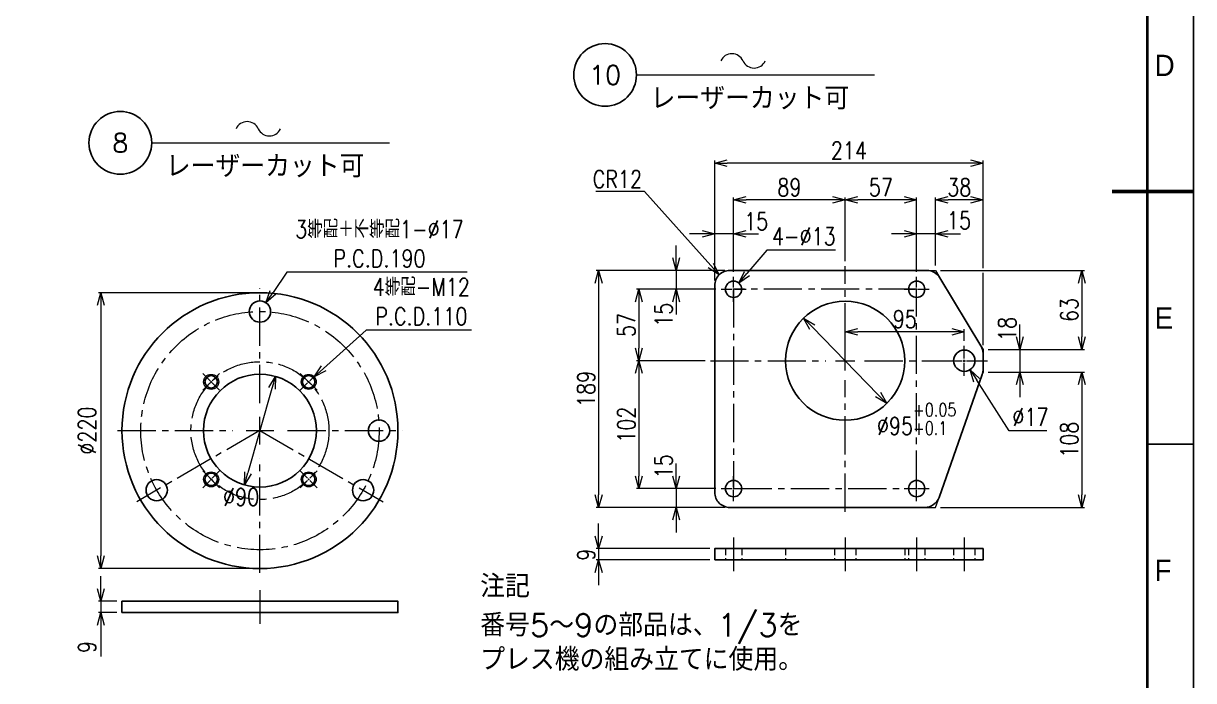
# Model space of a CAD drawing. Header units: millimetres. Extents: x -184 to 4931, y -34 to 1655.
# Drawn here: x 3998 to 4931, y 415 to 940 of the extents above; entities that cross this region are included whole.
import ezdxf
from ezdxf import colors
from ezdxf.entities.mleader import LeaderData, LeaderLine
from ezdxf.enums import TextEntityAlignment as Align
from ezdxf.math import Vec2, Vec3

# ---------------------------------------------------------------- set-up
doc = ezdxf.new("R2010")
doc.units = ezdxf.units.MM
doc.header["$LTSCALE"] = 1.6
doc.header["$PDMODE"] = 99
doc.header["$PDSIZE"] = 1
doc.linetypes.add('CENTER2', pattern=[28.575, 19.05, -3.175, 3.175, -3.175])
doc.linetypes.add('HIDDEN2', pattern=[4.7625, 3.175, -1.5875])
for name, color, linetype, lineweight in [('02_細線', 5, 'Continuous', 13), ('03_かくれ線', 6, 'HIDDEN2', 13), ('04_中心線', 1, 'CENTER2', 9), ('07_寸法線', 3, 'Continuous', 9), ('99_図枠', 7, 'Continuous', 40)]:
    doc.layers.add(name, color=color, linetype=linetype, lineweight=lineweight)
doc.layers.add('10_補助線', color=8, linetype='Continuous', lineweight=13, plot=False)
doc.styles.add('KSS_TXT', font='txt.shx', dxfattribs={"bigfont": 'extfont2.shx'})
doc.styles.get("Standard").update_dxf_attribs({"font": 'txt.shx', "bigfont": 'extfont2.shx'})
doc.styles.add('寸法用', font='simplex.shx', dxfattribs={"width": 0.8, "bigfont": '@extfont2.shx'})
doc.styles.add('表題用', font='MS PGothic.ttf')
doc.dimstyles.new('機械製図用', dxfattribs={"dimtxt": 3.5, "dimasz": 3.5, "dimexe": 2, "dimexo": 0, "dimgap": 1.2, "dimtad": 1, "dimdsep": 46, "dimtxsty": '寸法用', "dimblk": 'OPEN30', "dimcen": 0, "dimclrd": 256, "dimclre": 256, "dimclrt": 7, "dimazin": 2, "dimtm": 1e-09, "dimtfac": 0.75, "dimtmove": 0, "dimatfit": 3, "dimldrblk": 'OPEN30', "dimfxl": 1, "dimlwd": -1, "dimlwe": -1, "dimarcsym": 0})
doc.dimstyles.new('機械製図用$3', dxfattribs={"dimtxt": 3.5, "dimasz": 3.5, "dimexe": 2, "dimexo": 0, "dimgap": 1.2, "dimtad": 1, "dimtih": 1, "dimtoh": 1, "dimdsep": 46, "dimtxsty": '寸法用', "dimblk": 'OPEN30', "dimcen": 0, "dimsd1": 1, "dimclrd": 256, "dimclre": 256, "dimclrt": 7, "dimazin": 2, "dimtm": 1e-09, "dimtfac": 0.75, "dimtofl": 0, "dimtmove": 0, "dimatfit": 3, "dimldrblk": 'OPEN30', "dimfxl": 1, "dimlwd": -1, "dimlwe": -1, "dimarcsym": 0})

# ---------------------------------------------------------------- blocks, each defined once
blk = doc.blocks.new('*U207')
at = {"layer": '04_中心線', "color": 0, "linetype": 'CENTER2', "transparency": 16777216}
for p, q in [((0, 22), (0, 113.5)), ((-113.5, 0), (-22, 0)), ((22, 0), (113.5, 0)), ((0, -113.5), (0, -22))]:
    blk.add_line(p, q, dxfattribs=at)
at = {"layer": '04_中心線', "color": 0, "linetype": 'Continuous', "transparency": 16777216}
for p, q in [((0, -11), (0, 11)), ((-11, 0), (11, 0))]:
    blk.add_line(p, q, dxfattribs=at)
blk = doc.blocks.new('*U208')
at = {"layer": '04_中心線', "color": 0, "linetype": 'CENTER2', "transparency": 16777216}
for p, q in [((0, 1.2), (0, 9.5)), ((-9.5, 0), (-1.2, 0)), ((1.2, 0), (9.5, 0)), ((0, -9.5), (0, -1.2))]:
    blk.add_line(p, q, dxfattribs=at)
at = {"layer": '04_中心線', "color": 0, "linetype": 'Continuous', "transparency": 16777216}
for p, q in [((-0.6, 0), (0.6, 0)), ((0, -0.6), (0, 0.6))]:
    blk.add_line(p, q, dxfattribs=at)
blk = doc.blocks.new('*U209')
at = {"layer": '04_中心線', "color": 0, "linetype": 'CENTER2', "transparency": 16777216}
for p, q in [((0, 1.2), (0, 9.5)), ((-9.5, 0), (-1.2, 0)), ((1.2, 0), (9.5, 0)), ((0, -9.5), (0, -1.2))]:
    blk.add_line(p, q, dxfattribs=at)
at = {"layer": '04_中心線', "color": 0, "linetype": 'Continuous', "transparency": 16777216}
for p, q in [((-0.6, 0), (0.6, 0)), ((0, -0.6), (0, 0.6))]:
    blk.add_line(p, q, dxfattribs=at)
blk = doc.blocks.new('*U210')
at = {"layer": '04_中心線', "color": 0, "linetype": 'CENTER2', "transparency": 16777216}
for p, q in [((0, 1.2), (0, 9.5)), ((-9.5, 0), (-1.2, 0)), ((1.2, 0), (9.5, 0)), ((0, -9.5), (0, -1.2))]:
    blk.add_line(p, q, dxfattribs=at)
at = {"layer": '04_中心線', "color": 0, "linetype": 'Continuous', "transparency": 16777216}
for p, q in [((-0.6, 0), (0.6, 0)), ((0, -0.6), (0, 0.6))]:
    blk.add_line(p, q, dxfattribs=at)
blk = doc.blocks.new('*U211')
at = {"layer": '04_中心線', "color": 0, "linetype": 'CENTER2', "transparency": 16777216}
for p, q in [((0, 1.2), (0, 9.5)), ((-9.5, 0), (-1.2, 0)), ((1.2, 0), (9.5, 0)), ((0, -9.5), (0, -1.2))]:
    blk.add_line(p, q, dxfattribs=at)
at = {"layer": '04_中心線', "color": 0, "linetype": 'Continuous', "transparency": 16777216}
for p, q in [((-0.6, 0), (0.6, 0)), ((0, -0.6), (0, 0.6))]:
    blk.add_line(p, q, dxfattribs=at)
blk = doc.blocks.new('*U217')
at = {"layer": '04_中心線', "color": 0, "linetype": 'CENTER2', "transparency": 16777216}
for p, q in [((0, 15.52), (0, 75.5)), ((-107.5, 0), (-15.52, 0)), ((15.52, 0), (113.5, 0)), ((0, -120.5), (0, -15.52))]:
    blk.add_line(p, q, dxfattribs=at)
at = {"layer": '04_中心線', "color": 0, "linetype": 'Continuous', "transparency": 16777216}
for p, q in [((-7.76, 0), (7.76, 0)), ((0, -7.76), (0, 7.76))]:
    blk.add_line(p, q, dxfattribs=at)
blk = doc.blocks.new('*U212')
at = {"layer": '04_中心線', "color": 0, "linetype": 'CENTER2', "transparency": 16777216}
for p, q in [((0, 1.3), (0, 10)), ((-10, 0), (-1.3, 0)), ((1.3, 0), (10, 0)), ((0, -10), (0, -1.3))]:
    blk.add_line(p, q, dxfattribs=at)
at = {"layer": '04_中心線', "color": 0, "linetype": 'Continuous', "transparency": 16777216}
for p, q in [((-0.65, 0), (0.65, 0)), ((0, -0.65), (0, 0.65))]:
    blk.add_line(p, q, dxfattribs=at)
blk = doc.blocks.new('*U213')
at = {"layer": '04_中心線', "color": 0, "linetype": 'CENTER2', "transparency": 16777216}
for p, q in [((0, 1.3), (0, 10)), ((-10, 0), (-1.3, 0)), ((1.3, 0), (10, 0)), ((0, -10), (0, -1.3))]:
    blk.add_line(p, q, dxfattribs=at)
at = {"layer": '04_中心線', "color": 0, "linetype": 'Continuous', "transparency": 16777216}
for p, q in [((-0.65, 0), (0.65, 0)), ((0, -0.65), (0, 0.65))]:
    blk.add_line(p, q, dxfattribs=at)
blk = doc.blocks.new('*U214')
at = {"layer": '04_中心線', "color": 0, "linetype": 'CENTER2', "transparency": 16777216}
for p, q in [((0, 1.3), (0, 10)), ((-10, 0), (-1.3, 0)), ((1.3, 0), (10, 0)), ((0, -10), (0, -1.3))]:
    blk.add_line(p, q, dxfattribs=at)
at = {"layer": '04_中心線', "color": 0, "linetype": 'Continuous', "transparency": 16777216}
for p, q in [((-0.65, 0), (0.65, 0)), ((0, -0.65), (0, 0.65))]:
    blk.add_line(p, q, dxfattribs=at)
blk = doc.blocks.new('*U215')
at = {"layer": '04_中心線', "color": 0, "linetype": 'CENTER2', "transparency": 16777216}
for p, q in [((0, 1.3), (0, 10)), ((-10, 0), (-1.3, 0)), ((1.3, 0), (10, 0)), ((0, -10), (0, -1.3))]:
    blk.add_line(p, q, dxfattribs=at)
at = {"layer": '04_中心線', "color": 0, "linetype": 'Continuous', "transparency": 16777216}
for p, q in [((-0.65, 0), (0.65, 0)), ((0, -0.65), (0, 0.65))]:
    blk.add_line(p, q, dxfattribs=at)
blk = doc.blocks.new('*U216')
at = {"layer": '04_中心線', "color": 0, "linetype": 'CENTER2', "transparency": 16777216}
for p, q in [((0, 1.7), (0, 12)), ((-12, 0), (-1.7, 0)), ((1.7, 0), (12, 0)), ((0, -12), (0, -1.7))]:
    blk.add_line(p, q, dxfattribs=at)
at = {"layer": '04_中心線', "color": 0, "linetype": 'Continuous', "transparency": 16777216}
for p, q in [((-0.85, 0), (0.85, 0)), ((0, -0.85), (0, 0.85))]:
    blk.add_line(p, q, dxfattribs=at)
blk = doc.blocks.new('_Open30')
at = {"color": 0, "linetype": 'ByBlock', "lineweight": -2}
for p, q in [((-1, 0.268), (0, 0)), ((0, 0), (-1, -0.268)), ((0, 0), (-1, 0))]:
    blk.add_line(p, q, dxfattribs=at)
blk = doc.blocks.new('*D223')
at = {"layer": '07_寸法線', "transparency": 16777216}
for p, q in [((4652.86, 750.1), (4652.86, 800.88)), ((4699.86, 798.88), (4662.86, 798.88)), ((4709.86, 741.6), (4709.86, 800.88))]:
    blk.add_line(p, q, dxfattribs=at)
at = {"layer": 'Defpoints', "color": 0, "transparency": 16777216}
for p in [(4652.86, 798.88), (4652.86, 746.1), (4709.86, 737.6)]:
    blk.add_point(p, dxfattribs=at)
at = {"layer": '07_寸法線', "transparency": 16777216, "xscale": 10, "yscale": 10, "zscale": 10, "rotation": 180}
blk.add_blockref('_Open30', (4652.86, 798.88), dxfattribs=at)
at = {"layer": '07_寸法線', "transparency": 16777216, "xscale": 10, "yscale": 10, "zscale": 10}
blk.add_blockref('_Open30', (4709.86, 798.88), dxfattribs=at)
at = {"layer": '07_寸法線', "color": 7, "transparency": 16777216, "insert": (4681.36, 808.88), "char_height": 14, "attachment_point": 5, "style": '寸法用'}
blk.add_mtext('57', dxfattribs=at)
blk = doc.blocks.new('*D224')
at = {"layer": '07_寸法線', "transparency": 16777216}
for p, q in [((4563.86, 741.6), (4563.86, 800.88)), ((4642.86, 798.88), (4573.86, 798.88)), ((4652.86, 750.1), (4652.86, 800.88))]:
    blk.add_line(p, q, dxfattribs=at)
at = {"layer": 'Defpoints', "color": 0, "transparency": 16777216}
for p in [(4563.86, 798.88), (4563.86, 737.6), (4652.86, 746.1)]:
    blk.add_point(p, dxfattribs=at)
at = {"layer": '07_寸法線', "transparency": 16777216, "xscale": 10, "yscale": 10, "zscale": 10, "rotation": 180}
blk.add_blockref('_Open30', (4563.86, 798.88), dxfattribs=at)
at = {"layer": '07_寸法線', "transparency": 16777216, "xscale": 10, "yscale": 10, "zscale": 10}
blk.add_blockref('_Open30', (4652.86, 798.88), dxfattribs=at)
at = {"layer": '07_寸法線', "color": 7, "transparency": 16777216, "insert": (4608.36, 808.88), "char_height": 14, "attachment_point": 5, "style": '寸法用'}
blk.add_mtext('89', dxfattribs=at)
blk = doc.blocks.new('*D225')
at = {"layer": '07_寸法線', "transparency": 16777216}
for p, q in [((4549.86, 727.6), (4486.43, 727.6)), ((4488.43, 717.6), (4488.43, 680.6)), ((4541.36, 670.6), (4486.43, 670.6))]:
    blk.add_line(p, q, dxfattribs=at)
at = {"layer": 'Defpoints', "color": 0, "transparency": 16777216}
for p in [(4553.86, 727.6), (4488.43, 670.6), (4545.36, 670.6)]:
    blk.add_point(p, dxfattribs=at)
at = {"layer": '07_寸法線', "transparency": 16777216, "xscale": 10, "yscale": 10, "zscale": 10}
for p, rotation in [((4488.43, 727.6), 90), ((4488.43, 670.6), 270)]:
    blk.add_blockref('_Open30', p, dxfattribs=dict(at, rotation=rotation))
at = {"layer": '07_寸法線', "color": 7, "transparency": 16777216, "insert": (4478.43, 699.1), "char_height": 14, "attachment_point": 5, "rotation": 90, "style": '寸法用'}
blk.add_mtext('57', dxfattribs=at)
blk = doc.blocks.new('*D226')
at = {"layer": '07_寸法線', "transparency": 16777216}
for p, q in [((4541.36, 670.6), (4486.43, 670.6)), ((4488.43, 660.6), (4488.43, 578.6)), ((4549.86, 568.6), (4486.43, 568.6))]:
    blk.add_line(p, q, dxfattribs=at)
at = {"layer": 'Defpoints', "color": 0, "transparency": 16777216}
for p in [(4545.36, 670.6), (4488.43, 568.6), (4553.86, 568.6)]:
    blk.add_point(p, dxfattribs=at)
at = {"layer": '07_寸法線', "transparency": 16777216, "xscale": 10, "yscale": 10, "zscale": 10}
for p, rotation in [((4488.43, 670.6), 90), ((4488.43, 568.6), 270)]:
    blk.add_blockref('_Open30', p, dxfattribs=dict(at, rotation=rotation))
at = {"layer": '07_寸法線', "color": 7, "transparency": 16777216, "insert": (4478.43, 619.6), "char_height": 14, "attachment_point": 5, "rotation": 90, "style": '寸法用'}
blk.add_mtext('102', dxfattribs=at)
blk = doc.blocks.new('*D230')
at = {"layer": '07_寸法線', "transparency": 16777216}
for p, q in [((4456.31, 530.7), (4456.31, 540.7)), ((4544.86, 520.7), (4454.31, 520.7)), ((4456.31, 520.7), (4456.31, 511.7)), ((4544.86, 511.7), (4454.31, 511.7)), ((4456.31, 501.7), (4456.31, 491.7))]:
    blk.add_line(p, q, dxfattribs=at)
at = {"layer": 'Defpoints', "color": 0, "transparency": 16777216}
for p in [(4548.86, 520.7), (4456.31, 511.7), (4548.86, 511.7)]:
    blk.add_point(p, dxfattribs=at)
at = {"layer": '07_寸法線', "transparency": 16777216, "xscale": 10, "yscale": 10, "zscale": 10}
for p, rotation in [((4456.31, 520.7), 270), ((4456.31, 511.7), 90)]:
    blk.add_blockref('_Open30', p, dxfattribs=dict(at, rotation=rotation))
at = {"layer": '07_寸法線', "color": 7, "transparency": 16777216, "insert": (4446.31, 515.89), "char_height": 14, "attachment_point": 5, "rotation": 90, "style": '寸法用'}
blk.add_mtext('9', dxfattribs=at)
blk = doc.blocks.new('*D231')
at = {"layer": '07_寸法線', "transparency": 16777216}
for p, q in [((4059.42, 488.7), (4059.42, 498.7)), ((4072.24, 478.7), (4057.42, 478.7)), ((4059.42, 478.7), (4059.42, 469.7)), ((4072.24, 469.7), (4057.42, 469.7)), ((4059.42, 459.7), (4059.42, 434.77))]:
    blk.add_line(p, q, dxfattribs=at)
at = {"layer": 'Defpoints', "color": 0, "transparency": 16777216}
for p in [(4076.24, 478.7), (4059.42, 469.7), (4076.24, 469.7)]:
    blk.add_point(p, dxfattribs=at)
at = {"layer": '07_寸法線', "transparency": 16777216, "xscale": 10, "yscale": 10, "zscale": 10}
for p, rotation in [((4059.42, 478.7), 270), ((4059.42, 469.7), 90)]:
    blk.add_blockref('_Open30', p, dxfattribs=dict(at, rotation=rotation))
at = {"layer": '07_寸法線', "color": 7, "transparency": 16777216, "insert": (4048.42, 442.23), "char_height": 14, "attachment_point": 5, "rotation": 90, "style": '寸法用'}
blk.add_mtext('9', dxfattribs=at)
blk = doc.blocks.new('*D232')
at = {"layer": '07_寸法線', "transparency": 16777216}
blk.add_line((4679.01, 643.73), (4626.7, 697.47), dxfattribs=at)
at = {"layer": 'Defpoints', "color": 0, "transparency": 16777216}
for p in [(4619.73, 704.64), (4685.99, 636.56)]:
    blk.add_point(p, dxfattribs=at)
at = {"layer": '07_寸法線', "transparency": 16777216, "xscale": 10, "yscale": 10, "zscale": 10}
for p, rotation in [((4619.73, 704.64), 134.2236826481443), ((4685.99, 636.56), 314.2236826481443)]:
    blk.add_blockref('_Open30', p, dxfattribs=dict(at, rotation=rotation))
at = {"layer": '07_寸法線', "color": 7, "transparency": 16777216, "insert": (4709.86, 624.16), "char_height": 14, "attachment_point": 5, "style": '寸法用'}
blk.add_mtext('∅95{\\H10.5;\\S+0.05^ +0.1;}', dxfattribs=at)
blk = doc.blocks.new('*D237')
at = {"layer": '07_寸法線', "transparency": 16777216}
for p, q in [((4518.14, 752.6), (4518.14, 762.6)), ((4556.86, 742.6), (4516.14, 742.6)), ((4518.14, 742.6), (4518.14, 727.6)), ((4549.86, 727.6), (4516.14, 727.6)), ((4518.14, 717.6), (4518.14, 707.6))]:
    blk.add_line(p, q, dxfattribs=at)
at = {"layer": 'Defpoints', "color": 0, "transparency": 16777216}
for p in [(4560.86, 742.6), (4518.14, 727.6), (4553.86, 727.6)]:
    blk.add_point(p, dxfattribs=at)
at = {"layer": '07_寸法線', "transparency": 16777216, "xscale": 10, "yscale": 10, "zscale": 10}
for p, rotation in [((4518.14, 742.6), 270), ((4518.14, 727.6), 90)]:
    blk.add_blockref('_Open30', p, dxfattribs=dict(at, rotation=rotation))
at = {"layer": '07_寸法線', "color": 7, "transparency": 16777216, "insert": (4508.14, 707.25), "char_height": 14, "attachment_point": 5, "rotation": 90, "style": '寸法用'}
blk.add_mtext('15', dxfattribs=at)
blk = doc.blocks.new('*D238')
at = {"layer": '07_寸法線', "transparency": 16777216}
for p, q in [((4518.14, 578.6), (4518.14, 588.6)), ((4549.86, 568.6), (4516.14, 568.6)), ((4518.14, 568.6), (4518.14, 553.6)), ((4556.86, 553.6), (4516.14, 553.6)), ((4518.14, 543.6), (4518.14, 533.6))]:
    blk.add_line(p, q, dxfattribs=at)
at = {"layer": 'Defpoints', "color": 0, "transparency": 16777216}
for p in [(4553.86, 568.6), (4518.14, 553.6), (4560.86, 553.6)]:
    blk.add_point(p, dxfattribs=at)
at = {"layer": '07_寸法線', "transparency": 16777216, "xscale": 10, "yscale": 10, "zscale": 10}
for p, rotation in [((4518.14, 568.6), 270), ((4518.14, 553.6), 90)]:
    blk.add_blockref('_Open30', p, dxfattribs=dict(at, rotation=rotation))
at = {"layer": '07_寸法線', "color": 7, "transparency": 16777216, "insert": (4508.14, 586.33), "char_height": 14, "attachment_point": 5, "rotation": 90, "style": '寸法用'}
blk.add_mtext('15', dxfattribs=at)
blk = doc.blocks.new('*D239')
at = {"layer": '07_寸法線', "transparency": 16777216}
for p, q in [((4556.86, 742.6), (4454.31, 742.6)), ((4456.31, 732.6), (4456.31, 563.6)), ((4556.86, 553.6), (4454.31, 553.6))]:
    blk.add_line(p, q, dxfattribs=at)
at = {"layer": 'Defpoints', "color": 0, "transparency": 16777216}
for p in [(4560.86, 742.6), (4456.31, 553.6), (4560.86, 553.6)]:
    blk.add_point(p, dxfattribs=at)
at = {"layer": '07_寸法線', "transparency": 16777216, "xscale": 10, "yscale": 10, "zscale": 10}
for p, rotation in [((4456.31, 742.6), 90), ((4456.31, 553.6), 270)]:
    blk.add_blockref('_Open30', p, dxfattribs=dict(at, rotation=rotation))
at = {"layer": '07_寸法線', "color": 7, "transparency": 16777216, "insert": (4446.31, 648.1), "char_height": 14, "attachment_point": 5, "rotation": 90, "style": '寸法用'}
blk.add_mtext('189', dxfattribs=at)
blk = doc.blocks.new('*D240')
at = {"layer": '07_寸法線', "transparency": 16777216}
for p, q in [((4538.86, 771.84), (4528.86, 771.84)), ((4548.86, 734.6), (4548.86, 773.84)), ((4563.86, 771.84), (4548.86, 771.84)), ((4563.86, 741.6), (4563.86, 773.84)), ((4573.86, 771.84), (4583.86, 771.84))]:
    blk.add_line(p, q, dxfattribs=at)
at = {"layer": 'Defpoints', "color": 0, "transparency": 16777216}
for p in [(4548.86, 771.84), (4563.86, 737.6), (4548.86, 730.6)]:
    blk.add_point(p, dxfattribs=at)
at = {"layer": '07_寸法線', "transparency": 16777216, "xscale": 10, "yscale": 10, "zscale": 10}
blk.add_blockref('_Open30', (4548.86, 771.84), dxfattribs=at)
at = {"layer": '07_寸法線', "transparency": 16777216, "xscale": 10, "yscale": 10, "zscale": 10, "rotation": 180}
blk.add_blockref('_Open30', (4563.86, 771.84), dxfattribs=at)
at = {"layer": '07_寸法線', "color": 7, "transparency": 16777216, "insert": (4581.95, 781.84), "char_height": 14, "attachment_point": 5, "style": '寸法用'}
blk.add_mtext('15', dxfattribs=at)
blk = doc.blocks.new('*D241')
at = {"layer": '07_寸法線', "transparency": 16777216}
for p, q in [((4699.86, 771.84), (4689.86, 771.84)), ((4709.86, 741.6), (4709.86, 773.84)), ((4724.86, 771.84), (4709.86, 771.84)), ((4724.86, 746.6), (4724.86, 773.84)), ((4734.86, 771.84), (4744.86, 771.84))]:
    blk.add_line(p, q, dxfattribs=at)
at = {"layer": 'Defpoints', "color": 0, "transparency": 16777216}
for p in [(4709.86, 771.84), (4709.86, 737.6), (4724.86, 742.6)]:
    blk.add_point(p, dxfattribs=at)
at = {"layer": '07_寸法線', "transparency": 16777216, "xscale": 10, "yscale": 10, "zscale": 10}
blk.add_blockref('_Open30', (4709.86, 771.84), dxfattribs=at)
at = {"layer": '07_寸法線', "transparency": 16777216, "xscale": 10, "yscale": 10, "zscale": 10, "rotation": 180}
blk.add_blockref('_Open30', (4724.86, 771.84), dxfattribs=at)
at = {"layer": '07_寸法線', "color": 7, "transparency": 16777216, "insert": (4743.67, 782.6), "char_height": 14, "attachment_point": 5, "style": '寸法用'}
blk.add_mtext('15', dxfattribs=at)
blk = doc.blocks.new('*D242')
at = {"layer": '07_寸法線', "transparency": 16777216}
for p, q in [((4724.86, 746.6), (4724.86, 800.88)), ((4752.86, 798.88), (4734.86, 798.88)), ((4762.86, 744.48), (4762.86, 800.88)), ((4762.86, 683.1), (4762.86, 740.73))]:
    blk.add_line(p, q, dxfattribs=at)
at = {"layer": 'Defpoints', "color": 0, "transparency": 16777216}
for p in [(4724.86, 798.88), (4724.86, 742.6), (4762.86, 679.1)]:
    blk.add_point(p, dxfattribs=at)
at = {"layer": '07_寸法線', "transparency": 16777216, "xscale": 10, "yscale": 10, "zscale": 10, "rotation": 180}
blk.add_blockref('_Open30', (4724.86, 798.88), dxfattribs=at)
at = {"layer": '07_寸法線', "transparency": 16777216, "xscale": 10, "yscale": 10, "zscale": 10}
blk.add_blockref('_Open30', (4762.86, 798.88), dxfattribs=at)
at = {"layer": '07_寸法線', "color": 7, "transparency": 16777216, "insert": (4743.86, 808.88), "char_height": 14, "attachment_point": 5, "style": '寸法用'}
blk.add_mtext('38', dxfattribs=at)
blk = doc.blocks.new('*D243')
at = {"layer": '07_寸法線', "transparency": 16777216}
for p, q in [((4652.86, 674.6), (4652.86, 695.75)), ((4737.86, 693.75), (4662.86, 693.75)), ((4747.86, 686.6), (4747.86, 695.75))]:
    blk.add_line(p, q, dxfattribs=at)
at = {"layer": 'Defpoints', "color": 0, "transparency": 16777216}
for p in [(4652.86, 693.75), (4747.86, 682.6), (4652.86, 670.6)]:
    blk.add_point(p, dxfattribs=at)
at = {"layer": '07_寸法線', "transparency": 16777216, "xscale": 10, "yscale": 10, "zscale": 10, "rotation": 180}
blk.add_blockref('_Open30', (4652.86, 693.75), dxfattribs=at)
at = {"layer": '07_寸法線', "transparency": 16777216, "xscale": 10, "yscale": 10, "zscale": 10}
blk.add_blockref('_Open30', (4747.86, 693.75), dxfattribs=at)
at = {"layer": '07_寸法線', "color": 7, "transparency": 16777216, "insert": (4700.36, 703.75), "char_height": 14, "attachment_point": 5, "style": '寸法用'}
blk.add_mtext('95', dxfattribs=at)
blk = doc.blocks.new('*D244')
at = {"layer": '07_寸法線', "transparency": 16777216}
for p, q in [((4792.07, 689.6), (4792.07, 699.6)), ((4766.86, 679.6), (4794.07, 679.6)), ((4792.07, 679.6), (4792.07, 661.6)), ((4766.86, 661.6), (4794.07, 661.6)), ((4792.07, 651.6), (4792.07, 641.6))]:
    blk.add_line(p, q, dxfattribs=at)
at = {"layer": 'Defpoints', "color": 0, "transparency": 16777216}
for p in [(4762.86, 679.6), (4762.86, 661.6), (4792.07, 661.6)]:
    blk.add_point(p, dxfattribs=at)
at = {"layer": '07_寸法線', "transparency": 16777216, "xscale": 10, "yscale": 10, "zscale": 10}
for p, rotation in [((4792.07, 679.6), 270), ((4792.07, 661.6), 90)]:
    blk.add_blockref('_Open30', p, dxfattribs=dict(at, rotation=rotation))
at = {"layer": '07_寸法線', "color": 7, "transparency": 16777216, "insert": (4782.07, 695.97), "char_height": 14, "attachment_point": 5, "rotation": 90, "style": '寸法用'}
blk.add_mtext('18', dxfattribs=at)
blk = doc.blocks.new('*D245')
at = {"layer": '07_寸法線', "transparency": 16777216}
for p, q in [((4728.86, 742.6), (4843.61, 742.6)), ((4841.61, 732.6), (4841.61, 689.6)), ((4766.86, 679.6), (4843.61, 679.6))]:
    blk.add_line(p, q, dxfattribs=at)
at = {"layer": 'Defpoints', "color": 0, "transparency": 16777216}
for p in [(4724.86, 742.6), (4762.86, 679.6), (4841.61, 679.6)]:
    blk.add_point(p, dxfattribs=at)
at = {"layer": '07_寸法線', "transparency": 16777216, "xscale": 10, "yscale": 10, "zscale": 10}
for p, rotation in [((4841.61, 742.6), 90), ((4841.61, 679.6), 270)]:
    blk.add_blockref('_Open30', p, dxfattribs=dict(at, rotation=rotation))
at = {"layer": '07_寸法線', "color": 7, "transparency": 16777216, "insert": (4831.61, 711.1), "char_height": 14, "attachment_point": 5, "rotation": 90, "style": '寸法用'}
blk.add_mtext('63', dxfattribs=at)
blk = doc.blocks.new('*D227')
at = {"layer": '07_寸法線', "transparency": 16777216}
for p, q in [((4766.86, 661.6), (4843.61, 661.6)), ((4841.61, 651.6), (4841.61, 563.6)), ((4728.86, 553.6), (4843.61, 553.6))]:
    blk.add_line(p, q, dxfattribs=at)
at = {"layer": 'Defpoints', "color": 0, "transparency": 16777216}
for p in [(4762.86, 661.6), (4724.86, 553.6), (4841.61, 553.6)]:
    blk.add_point(p, dxfattribs=at)
at = {"layer": '07_寸法線', "transparency": 16777216, "xscale": 10, "yscale": 10, "zscale": 10}
for p, rotation in [((4841.61, 661.6), 90), ((4841.61, 553.6), 270)]:
    blk.add_blockref('_Open30', p, dxfattribs=dict(at, rotation=rotation))
at = {"layer": '07_寸法線', "color": 7, "transparency": 16777216, "insert": (4831.61, 607.6), "char_height": 14, "attachment_point": 5, "rotation": 90, "style": '寸法用'}
blk.add_mtext('108', dxfattribs=at)
blk = doc.blocks.new('*D228')
at = {"layer": '07_寸法線', "transparency": 16777216}
for p, q in [((4590.52, 758.84), (4574.57, 740.15)), ((4645.19, 758.84), (4590.52, 758.84))]:
    blk.add_line(p, q, dxfattribs=at)
at = {"layer": 'Defpoints', "color": 0, "transparency": 16777216}
for p in [(4568.08, 732.54), (4559.64, 722.66)]:
    blk.add_point(p, dxfattribs=at)
at = {"layer": '07_寸法線', "transparency": 16777216, "xscale": 10, "yscale": 10, "zscale": 10, "rotation": 229.5169400854614}
blk.add_blockref('_Open30', (4568.08, 732.54), dxfattribs=at)
at = {"layer": '07_寸法線', "color": 7, "transparency": 16777216, "insert": (4619.86, 769.84), "char_height": 14, "attachment_point": 5, "style": '寸法用'}
blk.add_mtext('4-∅13', dxfattribs=at)
blk = doc.blocks.new('*D229')
at = {"layer": '07_寸法線', "transparency": 16777216}
for p, q in [((4783.5, 614.67), (4757.8, 655)), ((4813.64, 614.67), (4783.5, 614.67))]:
    blk.add_line(p, q, dxfattribs=at)
at = {"layer": 'Defpoints', "color": 0, "transparency": 16777216}
for p in [(4743.29, 677.77), (4752.43, 663.43)]:
    blk.add_point(p, dxfattribs=at)
at = {"layer": '07_寸法線', "transparency": 16777216, "xscale": 10, "yscale": 10, "zscale": 10, "rotation": 122.5093305468694}
blk.add_blockref('_Open30', (4752.43, 663.43), dxfattribs=at)
at = {"layer": '07_寸法線', "color": 7, "transparency": 16777216, "insert": (4800.57, 625.67), "char_height": 14, "attachment_point": 5, "style": '寸法用'}
blk.add_mtext('∅17', dxfattribs=at)
blk = doc.blocks.new('AM_BALLOON1')
at = {"transparency": 16777216}
blk.add_circle((0, 0), 5, dxfattribs=at)
blk.add_attdef('B_NUMBER', text='', height=3, dxfattribs=at).set_placement((0, 0), align=Align.MIDDLE_CENTER)
blk = doc.blocks.new('_OPEN')
at = {"color": 0, "linetype": 'ByBlock'}
for p, q in [((-1, 0.167), (0, 0)), ((0, 0), (-1, -0.167)), ((0, 0), (-1, 0))]:
    blk.add_line(p, q, dxfattribs=at)
blk = doc.blocks.new('*D254')
at = {"layer": '07_寸法線', "transparency": 16777216}
for p, q in [((4182.24, 724.85), (4057.42, 724.85)), ((4059.42, 714.85), (4059.42, 514.85)), ((4182.24, 504.85), (4057.42, 504.85))]:
    blk.add_line(p, q, dxfattribs=at)
at = {"layer": 'Defpoints', "color": 0, "transparency": 16777216}
for p in [(4186.24, 724.85), (4059.42, 504.85), (4186.24, 504.85)]:
    blk.add_point(p, dxfattribs=at)
at = {"layer": '07_寸法線', "transparency": 16777216, "xscale": 10, "yscale": 10, "zscale": 10}
for p, rotation in [((4059.42, 724.85), 90), ((4059.42, 504.85), 270)]:
    blk.add_blockref('_Open30', p, dxfattribs=dict(at, rotation=rotation))
at = {"layer": '07_寸法線', "color": 7, "transparency": 16777216, "insert": (4048.42, 614.85), "char_height": 14, "attachment_point": 5, "rotation": 90, "style": '寸法用'}
blk.add_mtext('%%C220', dxfattribs=at)
blk = doc.blocks.new('*D255')
at = {"layer": '07_寸法線', "transparency": 16777216}
for p, q in [((4207.63, 741.15), (4196.68, 725.13)), ((4351.47, 741.15), (4207.63, 741.15))]:
    blk.add_line(p, q, dxfattribs=at)
at = {"layer": 'Defpoints', "color": 0, "transparency": 16777216}
for p in [(4191.04, 716.87), (4181.45, 702.83)]:
    blk.add_point(p, dxfattribs=at)
at = {"layer": '07_寸法線', "transparency": 16777216, "xscale": 10, "yscale": 10, "zscale": 10, "rotation": 235.6566474030006}
blk.add_blockref('_Open30', (4191.04, 716.87), dxfattribs=at)
at = {"layer": '07_寸法線', "color": 7, "transparency": 16777216, "insert": (4281.55, 763.82), "char_height": 14, "attachment_point": 5, "style": '寸法用'}
blk.add_mtext('3等配＋不等配1-∅17\\PP.C.D.190', dxfattribs=at)
blk = doc.blocks.new('*D257')
at = {"layer": '07_寸法線', "transparency": 16777216}
for p, q in [((4270.83, 695.03), (4237.01, 664.47)), ((4355.05, 695.03), (4270.83, 695.03))]:
    blk.add_line(p, q, dxfattribs=at)
at = {"layer": 'Defpoints', "color": 0, "transparency": 16777216}
for p in [(4229.58, 657.77), (4220.68, 649.72)]:
    blk.add_point(p, dxfattribs=at)
at = {"layer": '07_寸法線', "transparency": 16777216, "xscale": 10, "yscale": 10, "zscale": 10, "rotation": 222.0917114899267}
blk.add_blockref('_Open30', (4229.58, 657.77), dxfattribs=at)
at = {"layer": '07_寸法線', "color": 7, "transparency": 16777216, "insert": (4314.94, 717.69), "char_height": 14, "attachment_point": 5, "style": '寸法用'}
blk.add_mtext('4等配-M12\\PP.C.D.110', dxfattribs=at)
blk = doc.blocks.new('*D272')
at = {"layer": '07_寸法線', "transparency": 16777216}
for p, q in [((4548.86, 758.22), (4548.86, 830.27)), ((4752.86, 828.27), (4558.86, 828.27)), ((4762.86, 775.84), (4762.86, 830.27))]:
    blk.add_line(p, q, dxfattribs=at)
at = {"layer": 'Defpoints', "color": 0, "transparency": 16777216}
for p in [(4548.86, 828.27), (4762.86, 771.84), (4548.86, 754.22)]:
    blk.add_point(p, dxfattribs=at)
at = {"layer": '07_寸法線', "transparency": 16777216, "xscale": 10, "yscale": 10, "zscale": 10, "rotation": 180}
blk.add_blockref('_Open30', (4548.86, 828.27), dxfattribs=at)
at = {"layer": '07_寸法線', "transparency": 16777216, "xscale": 10, "yscale": 10, "zscale": 10}
blk.add_blockref('_Open30', (4762.86, 828.27), dxfattribs=at)
at = {"layer": '07_寸法線', "color": 7, "transparency": 16777216, "insert": (4655.86, 838.27), "char_height": 14, "attachment_point": 5, "style": '寸法用'}
blk.add_mtext('214', dxfattribs=at)
blk = doc.blocks.new('*D273')
at = {"layer": '07_寸法線', "transparency": 16777216}
blk.add_line((4195.79, 648.53), (4176.69, 581.18), dxfattribs=at)
at = {"layer": 'Defpoints', "color": 0, "transparency": 16777216}
for p in [(4198.52, 658.15), (4173.97, 571.56)]:
    blk.add_point(p, dxfattribs=at)
at = {"layer": '07_寸法線', "transparency": 16777216, "xscale": 10, "yscale": 10, "zscale": 10}
for p, rotation in [((4198.52, 658.15), 74.17135409970618), ((4173.97, 571.56), 254.1713540997062)]:
    blk.add_blockref('_Open30', p, dxfattribs=dict(at, rotation=rotation))
at = {"layer": '07_寸法線', "color": 7, "transparency": 16777216, "insert": (4171.24, 561.94), "char_height": 14, "attachment_point": 5, "style": '寸法用'}
blk.add_mtext('∅90', dxfattribs=at)
blk = doc.blocks.new('p1ba05')
for centre, start, end in [((-2.95, 0.29), 24.2276, 155.5758), ((0, 1.62), 204.2276, 335.5758)]:
    blk.add_arc(centre, 1.62, start, end)

msp = doc.modelspace()

# ---------------------------------------------------------------- linework, layer by layer
msp.add_lwpolyline([(4718.084, 742.6), (4560.859, 742.6, 0.4142136), (4548.859, 730.6), (4548.859, 565.6, 0.4142136), (4560.859, 553.6), (4716.361, 553.6, 0.3182538), (4727.68, 561.617), (4762.179, 659.667, 0.0847832), (4762.859, 663.65), (4762.859, 676.261, 0.1365265), (4761.135, 682.459), (4728.359, 736.798, 0.262824)], format="xyb", close=True)
for points in [[(4548.859, 511.701), (4762.859, 511.701), (4762.859, 520.701), (4548.859, 520.701)], [(4076.241, 469.701), (4296.241, 469.701), (4296.241, 478.701), (4076.241, 478.701)]]:
    msp.add_lwpolyline(points, close=True)
for centre, radius in [((4563.859, 727.6), 6.5), ((4709.859, 727.6), 6.5), ((4186.241, 614.853), 110), ((4186.241, 709.853), 8.5), ((4652.859, 670.6), 47.5), ((4747.859, 670.6), 8.5), ((4186.241, 614.853), 45), ((4147.35, 653.744), 5), ((4225.132, 653.744), 5), ((4281.241, 614.853), 8.5), ((4147.35, 575.962), 5), ((4225.132, 575.962), 5), ((4103.969, 567.353), 8.5), ((4268.514, 567.353), 8.5), ((4563.859, 568.6), 6.5), ((4709.859, 568.6), 6.5)]:
    msp.add_circle(centre, radius)
at = {"layer": '02_細線'}
for centre in [(4147.35, 653.744), (4225.132, 653.744), (4147.35, 575.962), (4225.132, 575.962)]:
    msp.add_circle(centre, 6, dxfattribs=at)
at = {"layer": '03_かくれ線'}
for p, q in [((4557.359, 520.701), (4557.359, 511.701)), ((4570.359, 520.701), (4570.359, 511.701)), ((4605.359, 520.701), (4605.359, 511.701)), ((4644.359, 520.701), (4644.359, 511.701)), ((4661.359, 520.701), (4661.359, 511.701)), ((4700.359, 520.701), (4700.359, 511.701)), ((4703.359, 520.701), (4703.359, 511.701)), ((4716.359, 520.701), (4716.359, 511.701)), ((4739.359, 520.701), (4739.359, 511.701)), ((4756.359, 520.701), (4756.359, 511.701))]:
    msp.add_line(p, q, dxfattribs=at)
at = {"layer": '04_中心線'}
for p, q in [((4186.241, 614.853), (4087.947, 558.103)), ((4186.241, 614.853), (4284.535, 558.103)), ((4563.859, 529.701), (4563.859, 502.701)), ((4652.859, 529.701), (4652.859, 502.701)), ((4709.859, 529.701), (4709.859, 502.701)), ((4747.859, 529.701), (4747.859, 502.701)), ((4186.241, 487.701), (4186.241, 460.701))]:
    msp.add_line(p, q, dxfattribs=at)
msp.add_lwpolyline([(4563.859, 568.6), (4709.859, 568.6), (4709.859, 727.6), (4563.859, 727.6)], close=True, dxfattribs=at)
for radius in [95, 55]:
    msp.add_circle((4186.241, 614.853), radius, dxfattribs=at)
at = {"layer": '07_寸法線'}
for p, q in [((4486.442, 898.572), (4676.187, 898.572)), ((4099.913, 844.404), (4289.658, 844.404))]:
    msp.add_line(p, q, dxfattribs=at)
at = {"layer": '10_補助線'}
for points in [[(4718.056, 742.6), (4724.859, 742.6), (4728.359, 736.798)], [(4761.135, 682.459), (4762.859, 679.6), (4762.859, 676.284)], [(4762.859, 663.641), (4762.859, 661.6), (4762.179, 659.667)], [(4716.347, 553.6), (4724.859, 553.6), (4727.675, 561.604)]]:
    msp.add_lwpolyline(points, dxfattribs=at)
at = {"layer": '99_図枠', "lineweight": 53}
msp.add_line((4930.674, 805.478), (4865.617, 805.478), dxfattribs=at)
at = {"layer": '99_図枠', "lineweight": 25}
msp.add_line((4930.674, 604.067), (4893.903, 604.067), dxfattribs=at)
at = {"layer": '99_図枠'}
msp.add_lwpolyline([(2762.292, 36.607), (4893.903, 36.607), (4893.903, 1574.349), (2762.292, 1574.349)], close=True, dxfattribs=at)
at = {"layer": 'Defpoints'}
msp.add_lwpolyline([(2652.09, 0), (4930.674, 0), (4930.674, 1611.12), (2652.09, 1611.12)], close=True, dxfattribs=at)

# ---------------------------------------------------------------- block references
at = {"layer": '04_中心線', "linetype": 'CENTER2'}
for name, p in [('*U217', (4652.859, 670.6)), ('*U213', (4563.859, 727.6)), ('*U212', (4709.859, 727.6)), ('*U207', (4186.241, 614.853)), ('*U216', (4747.859, 670.6)), ('*U214', (4563.859, 568.6)), ('*U215', (4709.859, 568.6))]:
    msp.add_blockref(name, p, dxfattribs=at)
at = {"layer": '04_中心線', "linetype": 'CENTER2', "rotation": 45.00000000000001}
for name, p in [('*U211', (4147.35, 653.744)), ('*U208', (4225.132, 653.744)), ('*U210', (4147.35, 575.962)), ('*U209', (4225.132, 575.962))]:
    msp.add_blockref(name, p, dxfattribs=at)
at = {"layer": '07_寸法線', "xscale": 6, "yscale": 6, "zscale": 6}
for p in [(4580.262, 904.042), (4193.733, 849.875)]:
    msp.add_blockref('p1ba05', p, dxfattribs=at)

# ---------------------------------------------------------------- texts
at = {"layer": '07_寸法線', "style": 'KSS_TXT'}
for s, p in [('レーザーカット可', (4497.69, 870.979)), ('レーザーカット可', (4111.161, 816.811)), ('注記', (4361.88, 481.716)), ('番号5～9の部品は、1/3を', (4361.88, 450.747)), ('プレス機の組み立てに使用。', (4361.88, 423.34))]:
    msp.add_text(s, height=18, dxfattribs=at).set_placement(p)
at = {"layer": '99_図枠', "lineweight": 13, "style": '表題用'}
for s, p in [('D', (4899.56, 906.183)), ('E', (4899.56, 704.773)), ('F', (4899.56, 503.362))]:
    msp.add_text(s, height=16.971, dxfattribs=at).set_placement(p, align=Align.MIDDLE_LEFT)

# ---------------------------------------------------------------- dimensions: what is measured, and where the dimension line sits
at = {"layer": '07_寸法線'}
for base, p1, p2, picture, middle in [((4548.859, 828.274), (4762.859, 771.84), (4548.859, 754.22), '*D272', (4655.859, 838.274)), ((4563.859, 798.883), (4652.859, 746.1), (4563.859, 737.6), '*D224', (4608.359, 808.883)), ((4652.859, 798.883), (4709.859, 737.6), (4652.859, 746.1), '*D223', (4681.359, 808.883)), ((4724.859, 798.883), (4762.859, 679.1), (4724.859, 742.6), '*D242', (4743.859, 808.883)), ((4652.859, 693.747), (4747.859, 682.6), (4652.859, 670.6), '*D243', (4700.359, 703.747))]:
    dim = msp.add_linear_dim(base=base, p1=p1, p2=p2, dimstyle='機械製図用', override={"dimtxt": 14, "dimasz": 10, "dimexo": 4, "dimgap": 3}, dxfattribs=at)
    dim.commit()
    dim.dimension.update_dxf_attribs({"geometry": picture, "text_midpoint": middle})
for p1, p2, text, picture, middle in [((4181.446, 702.835), (4191.036, 716.871), '3等配＋不等配1-<>\\PP.C.D.190', '*D255', (4281.546, 741.152)), ((4559.639, 722.656), (4568.079, 732.544), '4-<>', '*D228', (4619.856, 758.838)), ((4220.68, 649.722), (4229.584, 657.766), '4等配-M12\\PP.C.D.110', '*D257', (4314.941, 695.027))]:
    dim = msp.add_diameter_dim_2p(p1=p1, p2=p2, text=text, dimstyle='機械製図用$3', override={"dimtxt": 14, "dimasz": 10, "dimgap": 4}, dxfattribs=at)
    dim.commit()
    dim.dimension.update_dxf_attribs({"geometry": picture, "text_midpoint": middle, "dimtype": 163})
for base, p1, p2, picture, middle in [((4548.859, 771.84), (4563.859, 737.6), (4548.859, 730.6), '*D240', (4581.947, 781.84)), ((4709.859, 771.84), (4724.859, 742.6), (4709.859, 737.6), '*D241', (4743.674, 782.599))]:
    dim = msp.add_linear_dim(base=base, p1=p1, p2=p2, dimstyle='機械製図用', override={"dimtxt": 14, "dimasz": 10, "dimexo": 4, "dimgap": 3, "dimtmove": 2}, dxfattribs=at)
    dim.commit()
    dim.dimension.update_dxf_attribs({"geometry": picture, "text_midpoint": middle, "dimtype": 160})
for base, p1, p2, picture, middle in [((4518.143, 727.6), (4560.859, 742.6), (4553.859, 727.6), '*D237', (4508.143, 707.251)), ((4792.069, 661.6), (4762.859, 679.6), (4762.859, 661.6), '*D244', (4782.069, 695.971)), ((4518.143, 553.6), (4553.859, 568.6), (4560.859, 553.6), '*D238', (4508.143, 586.332)), ((4456.313, 511.701), (4548.859, 520.701), (4548.859, 511.701), '*D230', (4446.313, 515.894))]:
    dim = msp.add_linear_dim(base=base, p1=p1, p2=p2, angle=90, dimstyle='機械製図用', override={"dimtxt": 14, "dimasz": 10, "dimexo": 4, "dimgap": 3, "dimtmove": 2}, dxfattribs=at)
    dim.commit()
    dim.dimension.update_dxf_attribs({"geometry": picture, "text_midpoint": middle, "dimtype": 160})
for base, p1, p2, override, picture, middle in [((4456.313, 553.6), (4560.859, 742.6), (4560.859, 553.6), {"dimtxt": 14, "dimasz": 10, "dimexo": 4, "dimgap": 3}, '*D239', (4446.313, 648.1)), ((4841.609, 679.6), (4724.859, 742.6), (4762.859, 679.6), {"dimtxt": 14, "dimasz": 10, "dimexo": 4, "dimgap": 3}, '*D245', (4831.609, 711.1)), ((4488.426, 670.6), (4553.859, 727.6), (4545.359, 670.6), {"dimtxt": 14, "dimasz": 10, "dimexo": 4, "dimgap": 3}, '*D225', (4478.426, 699.1)), ((4488.426, 568.6), (4545.359, 670.6), (4553.859, 568.6), {"dimtxt": 14, "dimasz": 10, "dimexo": 4, "dimgap": 3}, '*D226', (4478.426, 619.6)), ((4841.609, 553.6), (4762.859, 661.6), (4724.859, 553.6), {"dimtxt": 14, "dimasz": 10, "dimexo": 4, "dimgap": 3}, '*D227', (4831.609, 607.6)), ((4059.415, 469.701), (4076.241, 478.701), (4076.241, 469.701), {"dimtxt": 14, "dimasz": 10, "dimexo": 4, "dimgap": 4}, '*D231', (4048.415, 442.234))]:
    dim = msp.add_linear_dim(base=base, p1=p1, p2=p2, angle=90, dimstyle='機械製図用', override=override, dxfattribs=at)
    dim.commit()
    dim.dimension.update_dxf_attribs({"geometry": picture, "text_midpoint": middle})
dim = msp.add_linear_dim(base=(4059.415, 504.853), p1=(4186.241, 724.853), p2=(4186.241, 504.853), angle=90, text='%%C<>', dimstyle='機械製図用', override={"dimtxt": 14, "dimasz": 10, "dimexo": 4, "dimgap": 4}, dxfattribs=at)
dim.commit()
dim.dimension.update_dxf_attribs({"geometry": '*D254', "text_midpoint": (4048.415, 614.853)})
for p1, p2, override, picture, middle in [((4685.989, 636.561), (4619.73, 704.64), {"dimtxt": 14, "dimasz": 10, "dimgap": 0, "dimtol": 1, "dimtp": 0.05, "dimtm": -0.1, "dimtmove": 2}, '*D232', (4709.859, 624.162)), ((4743.291, 677.768), (4752.428, 663.432), {"dimtxt": 14, "dimasz": 10, "dimgap": 4}, '*D229', (4800.569, 614.673)), ((4198.515, 658.147), (4173.967, 571.559), {"dimtxt": 14, "dimasz": 10, "dimgap": 0, "dimtmove": 2}, '*D273', (4171.239, 561.938))]:
    dim = msp.add_diameter_dim_2p(p1=p1, p2=p2, dimstyle='機械製図用$3', override=override, dxfattribs=at)
    dim.commit()
    dim.dimension.update_dxf_attribs({"geometry": picture, "text_midpoint": middle, "dimtype": 163})

# ---------------------------------------------------------------- leaders
ml = msp.add_multileader_block('Standard', dxfattribs=at)
ml.set_content('AM_BALLOON1', color=256, scale=5)
ml.set_attribute('B_NUMBER', '10', width=0)
ml.set_leader_properties(color=256, linetype='ByLayer', lineweight=-1)
ml.set_arrow_properties(name='OPEN')
ml.build(insert=Vec2(0, 0))
ml.multileader.update_dxf_attribs({"leader_type": 0, "has_dogleg": 0, "text_right_attachment_type": 6, "dogleg_length": 0, "arrow_head_size": 10, "scale": 2.5, "block_connection_type": 1})
ctx = ml.context
ctx.base_point, ctx.scale, ctx.char_height, ctx.arrow_head_size, ctx.landing_gap_size, ctx.plane_origin = Vec3(4461.442, 898.572), 2.5, 20, 10, 10, Vec3(4461.442, 898.572)
ctx.right_attachment, ctx.attachment_type = 6, 1
notes = []
notes.append((ctx, [(0, (0, 0, 0), (0, 0), (1, 0), 1, [])]))
ctx.block.insert = Vec3(4461.442, 898.572)
ml = msp.add_multileader_block('Standard', dxfattribs=at)
ml.set_content('AM_BALLOON1', color=256, scale=5)
ml.set_attribute('B_NUMBER', '8', width=0)
ml.set_leader_properties(color=256, linetype='ByLayer', lineweight=-1)
ml.set_arrow_properties(name='OPEN')
ml.build(insert=Vec2(0, 0))
ml.multileader.update_dxf_attribs({"leader_type": 0, "has_dogleg": 0, "text_right_attachment_type": 6, "dogleg_length": 0, "arrow_head_size": 10, "scale": 2.5, "block_connection_type": 1})
ctx = ml.context
ctx.base_point, ctx.scale, ctx.char_height, ctx.arrow_head_size, ctx.landing_gap_size, ctx.plane_origin = Vec3(4074.913, 844.404), 2.5, 20, 10, 10, Vec3(4074.913, 844.404)
ctx.right_attachment, ctx.attachment_type = 6, 1
notes.append((ctx, [(0, (0, 0, 0), (0, 0), (1, 0), 1, [])]))
ctx.block.insert = Vec3(4074.913, 844.404)
ml = msp.add_multileader_mtext('Standard', dxfattribs=at)
ml.set_content('CR12', color=7, style='寸法用')
ml.set_leader_properties(color=256, linetype='ByLayer', lineweight=-1)
ml.set_arrow_properties(name='OPEN30')
ml.build(insert=Vec2(0, 0))
ml.multileader.update_dxf_attribs({"has_dogleg": 0, "text_left_attachment_type": 6, "text_right_attachment_type": 6, "arrow_head_size": 10})
ctx = ml.context
ctx.base_point, ctx.char_height, ctx.arrow_head_size, ctx.plane_origin = Vec3(4450.524, 805.613), 14, 10, Vec3(4552.374, 739.085)
ctx.left_attachment, ctx.right_attachment, ctx.text_align_type = 6, 6, 2
notes.append((ctx, [(1, (1, 1, 0), (4500.924, 805.613), (-1, 0), 8, [(0, [(4552.374, 739.085)], 0, [])])]))
ctx.mtext.insert, ctx.mtext.alignment, ctx.mtext.flow_direction = Vec3(4490.924, 822.413), 3, 5
for ctx, leaders in notes:
    for number, flags, end, landing, length, lines in leaders:
        leader = LeaderData()
        leader.index, (leader.has_last_leader_line, leader.has_dogleg_vector, leader.attachment_direction) = number, flags
        leader.last_leader_point, leader.dogleg_vector, leader.dogleg_length = Vec3(end), Vec3(landing), length
        for number, points, colour, breaks in lines:
            line = LeaderLine()
            line.index, line.vertices, line.color, line.breaks = number, Vec3.list(points), colors.encode_raw_color(colour), breaks
            leader.lines.append(line)
        ctx.leaders.append(leader)

doc.saveas('drawing.dxf')
